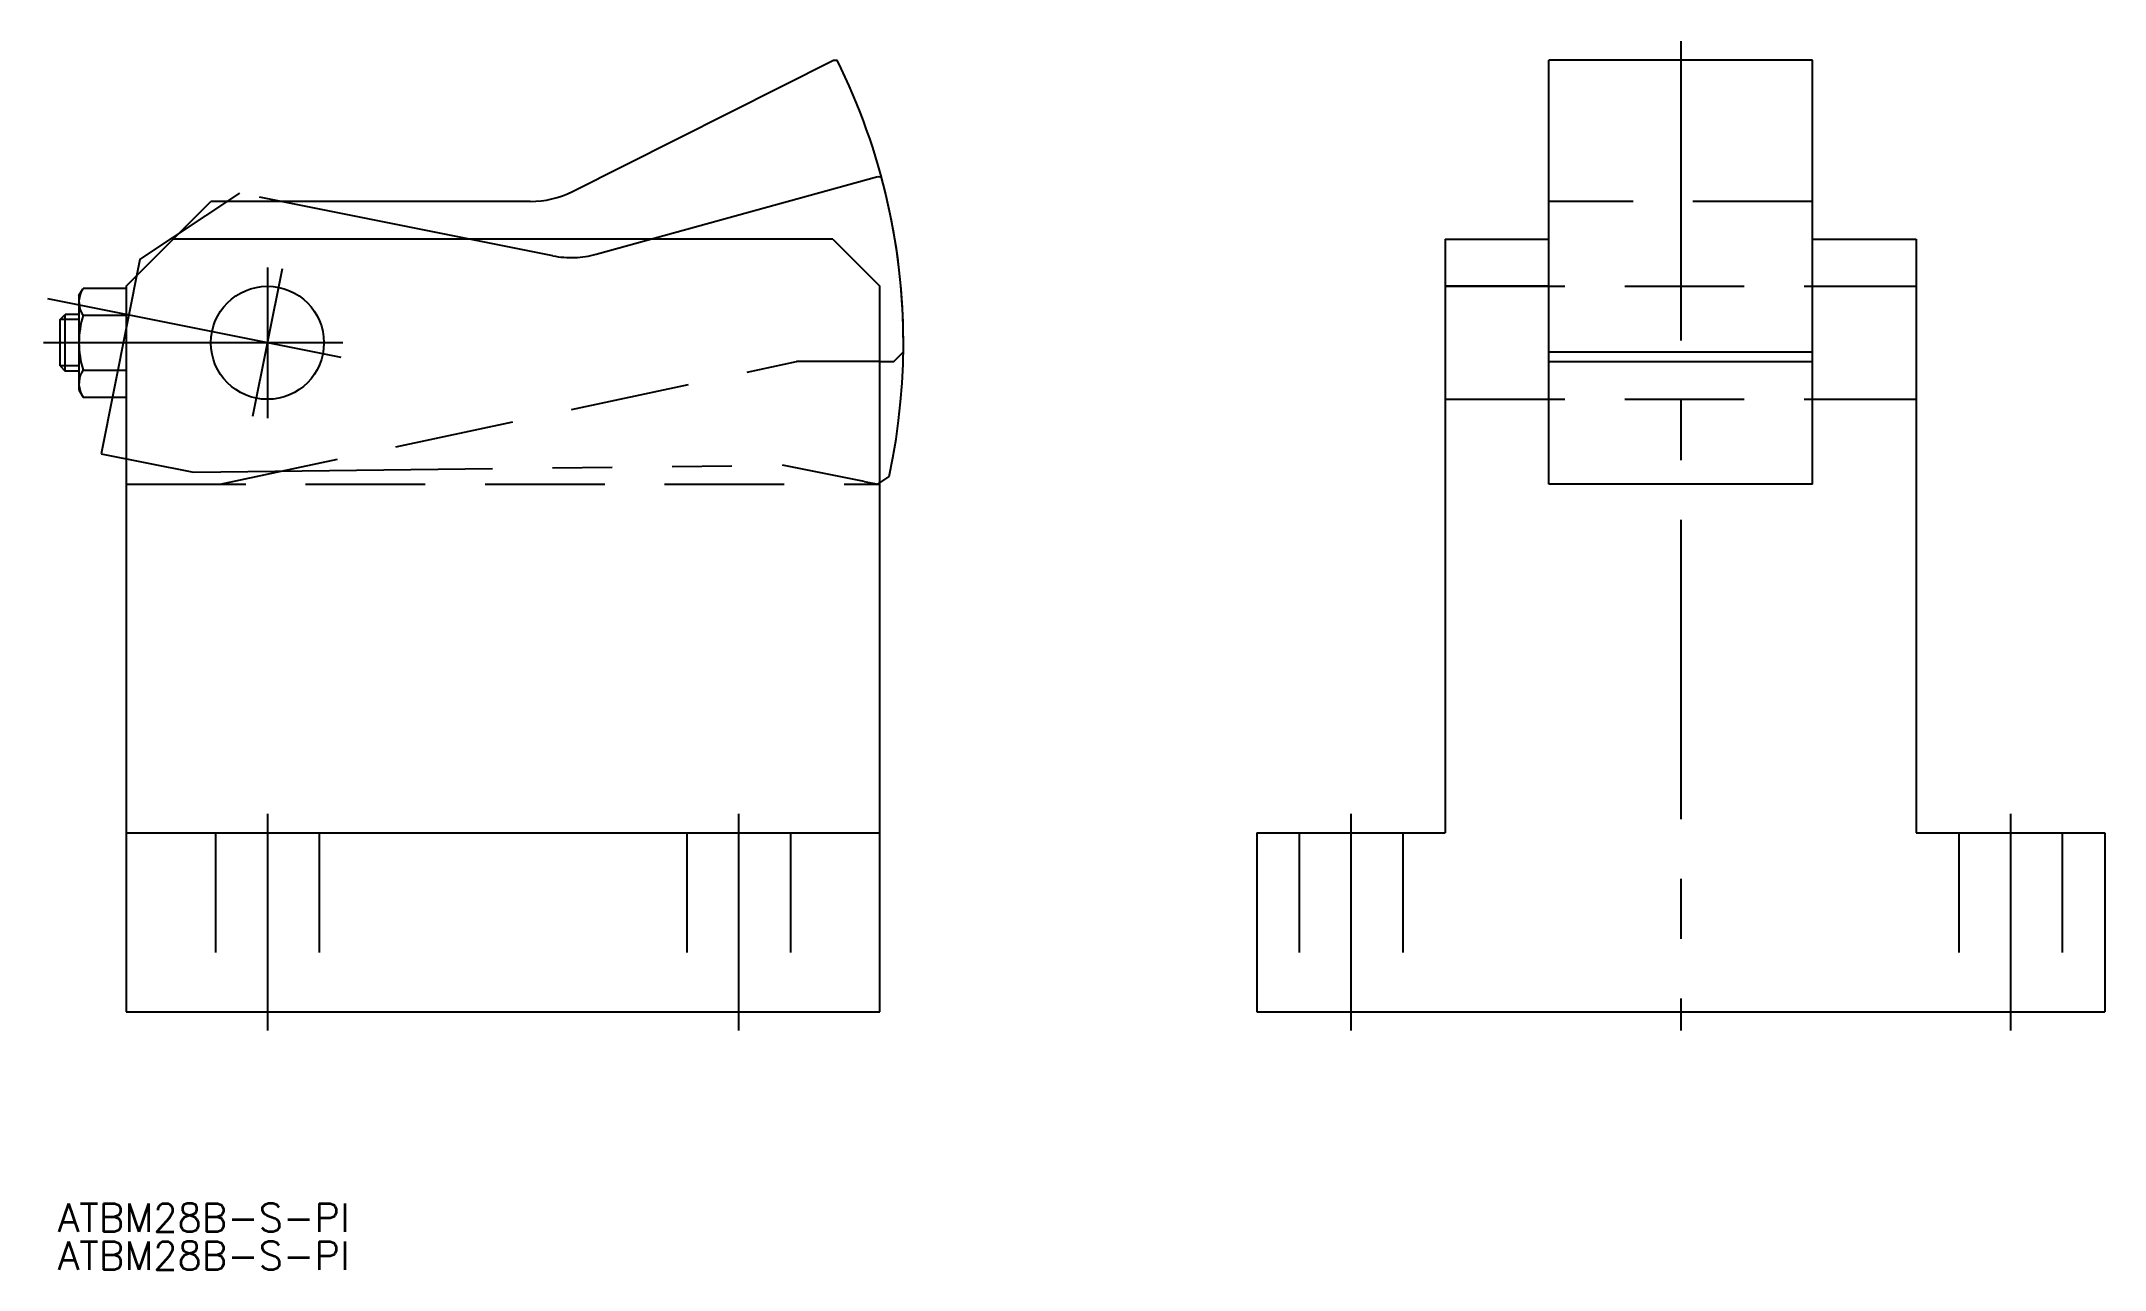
# Model space of a CAD drawing. Extents: x -9 to 210, y -27 to 103.
import ezdxf

# ---------------------------------------------------------------- set-up
doc = ezdxf.new("R2010")
doc.units = 0
for name, pattern in [('CENTER', [50.8, 31.75, -6.35, 6.35, -6.35]), ('DASHED', [19.05, 12.7, -6.35]), ('PHANTOM', [63.5, 31.75, -6.35, 6.35, -6.35, 6.35, -6.35])]:
    doc.linetypes.add(name, pattern=pattern)
doc.layers.get('0').update_dxf_attribs({"linetype": 'CONTINUOUS'})
doc.layers.add('CENTER', color=1, linetype='CENTER')
doc.styles.get("Standard").update_dxf_attribs({"font": 'txt.shx', "height": 3, "bigfont": 'bigfont.shx'})

# ---------------------------------------------------------------- blocks, each defined once
blk = doc.blocks.new('*U2')
at = {"color": 7, "linetype": 'CONTINUOUS'}
blk.add_text('ATBM28B-S-PI', height=3, dxfattribs=at).set_placement((-7.27, -23.35))
blk = doc.blocks.new('*U3')
at = {"color": 7, "linetype": 'CONTINUOUS'}
blk.add_text('ATBM28B-S-PI', height=3, dxfattribs=at).set_placement((-7.27, -27.38))

msp = doc.modelspace()

# ---------------------------------------------------------------- linework, layer by layer
at = {"color": 7, "linetype": 'CONTINUOUS'}
for p, q in [((47.38, 87.07), (75.07, 101)), ((75.07, 101), (75.47, 101)), ((179, 101), (151, 101)), ((151, 56), (151, 101)), ((179, 56), (179, 101)), ((0, 77), (9, 86)), ((42.89, 86), (9, 86)), ((75, 82), (5, 82)), ((75, 82), (80, 77)), ((140, 82), (140, 19)), ((140, 82), (151, 82)), ((179, 82), (190, 82)), ((190, 82), (190, 19)), ((-5, 76), (-4.55, 76.77)), ((0, 76.77), (-4.55, 76.77)), ((0, 77), (0, 0)), ((80, 0), (80, 77)), ((151, 77), (140, 77)), ((179, 77), (190, 77)), ((-5, 76), (-5, 66)), ((-7, 73.46), (-6.46, 74)), ((-7, 68.54), (-7, 73.46)), ((-6.46, 68), (-6.46, 74)), ((-5, 74), (-6.46, 74)), ((0, 73.89), (-4.55, 73.89)), ((-7, 68.54), (-6.46, 68)), ((-5, 68), (-6.46, 68)), ((-4.55, 68.11), (0, 68.11)), ((80, 69), (81.47, 69)), ((81.47, 69), (82.49, 70.02)), ((179, 70.02), (151, 70.02)), ((151, 69), (179, 69)), ((-5, 66), (-4.55, 65.23)), ((-4.55, 65.23), (0, 65.23)), ((179, 56), (151, 56)), ((0, 19), (80, 19)), ((120, 19), (140, 19)), ((120, 19), (120, 0)), ((190, 19), (210, 19)), ((210, 19), (210, 0)), ((0, 0), (80, 0)), ((120, 0), (210, 0))]:
    msp.add_line(p, q, dxfattribs=at)
at = {"color": 3, "linetype": 'PHANTOM'}
for p, q in [((49.9, 80.4), (79.78, 88.63)), ((79.78, 88.63), (80.18, 88.56)), ((1.47, 79.83), (12.06, 86.89)), ((45.29, 80.24), (12.06, 86.89)), ((1.47, 79.83), (-2.65, 59.23)), ((16.57, 78.84), (13.43, 63.16)), ((22.84, 69.43), (-8.53, 75.71)), ((-2.65, 59.23), (7.15, 57.27)), ((7.15, 57.27), (69.68, 58.02)), ((78.34, 56.29), (69.68, 58.02)), ((78.34, 56.29), (79.79, 56)), ((79.79, 56), (80.99, 56.8))]:
    msp.add_line(p, q, dxfattribs=at)
at = {"color": 3, "linetype": 'DASHED'}
for p, q in [((179, 86), (151, 86)), ((140, 77), (190, 77)), ((10, 56), (71.16, 69)), ((80, 69), (71.16, 69)), ((140, 65), (190, 65)), ((0, 56), (80, 56)), ((9.5, 19), (9.5, 0)), ((20.5, 19), (20.5, 0)), ((59.5, 19), (59.5, 0)), ((70.5, 19), (70.5, 0)), ((124.5, 19), (124.5, 0)), ((135.5, 19), (135.5, 0)), ((194.5, 19), (194.5, 0)), ((205.5, 19), (205.5, 0))]:
    msp.add_line(p, q, dxfattribs=at)
at = {"color": 3, "linetype": 'CONTINUOUS'}
for p, q in [((-5, 73.46), (-7, 73.46)), ((-5, 68.54), (-7, 68.54))]:
    msp.add_line(p, q, dxfattribs=at)
at = {"color": 7, "linetype": 'CONTINUOUS'}
msp.add_circle((15, 71), 6, dxfattribs=at)
for centre, radius, start, end in [((15, 71), 67.5, 359.1703, 26.3878), ((42.89, 96), 10, 270, 296.7129), ((-2.44, 75.33), 2.56, 154.3842, 214.3842), ((4.55, 71), 9.55, 162.412, 197.588), ((-2.44, 66.67), 2.56, 145.6158, 205.6158)]:
    msp.add_arc(centre, radius, start, end, dxfattribs=at)
at = {"color": 3, "linetype": 'PHANTOM'}
for centre, radius, start, end in [((15, 71), 67.5, 347.8578, 15.0753), ((47.25, 90.04), 10, 258.6875, 285.4003)]:
    msp.add_arc(centre, radius, start, end, dxfattribs=at)
at = {"layer": 'CENTER', "color": 1, "linetype": 'CENTER'}
for p, q in [((165, 103), (165, -2)), ((15, 79), (15, 63)), ((23, 71), (-9, 71)), ((15, 21), (15, -2)), ((65, 21), (65, -2)), ((130, 21), (130, -2)), ((200, 21), (200, -2))]:
    msp.add_line(p, q, dxfattribs=at)

# ---------------------------------------------------------------- block references
at = {"color": 7, "linetype": 'CONTINUOUS'}
for name in ['*U2', '*U3']:
    msp.add_blockref(name, (0, 0), dxfattribs=at)

doc.saveas('drawing.dxf')
